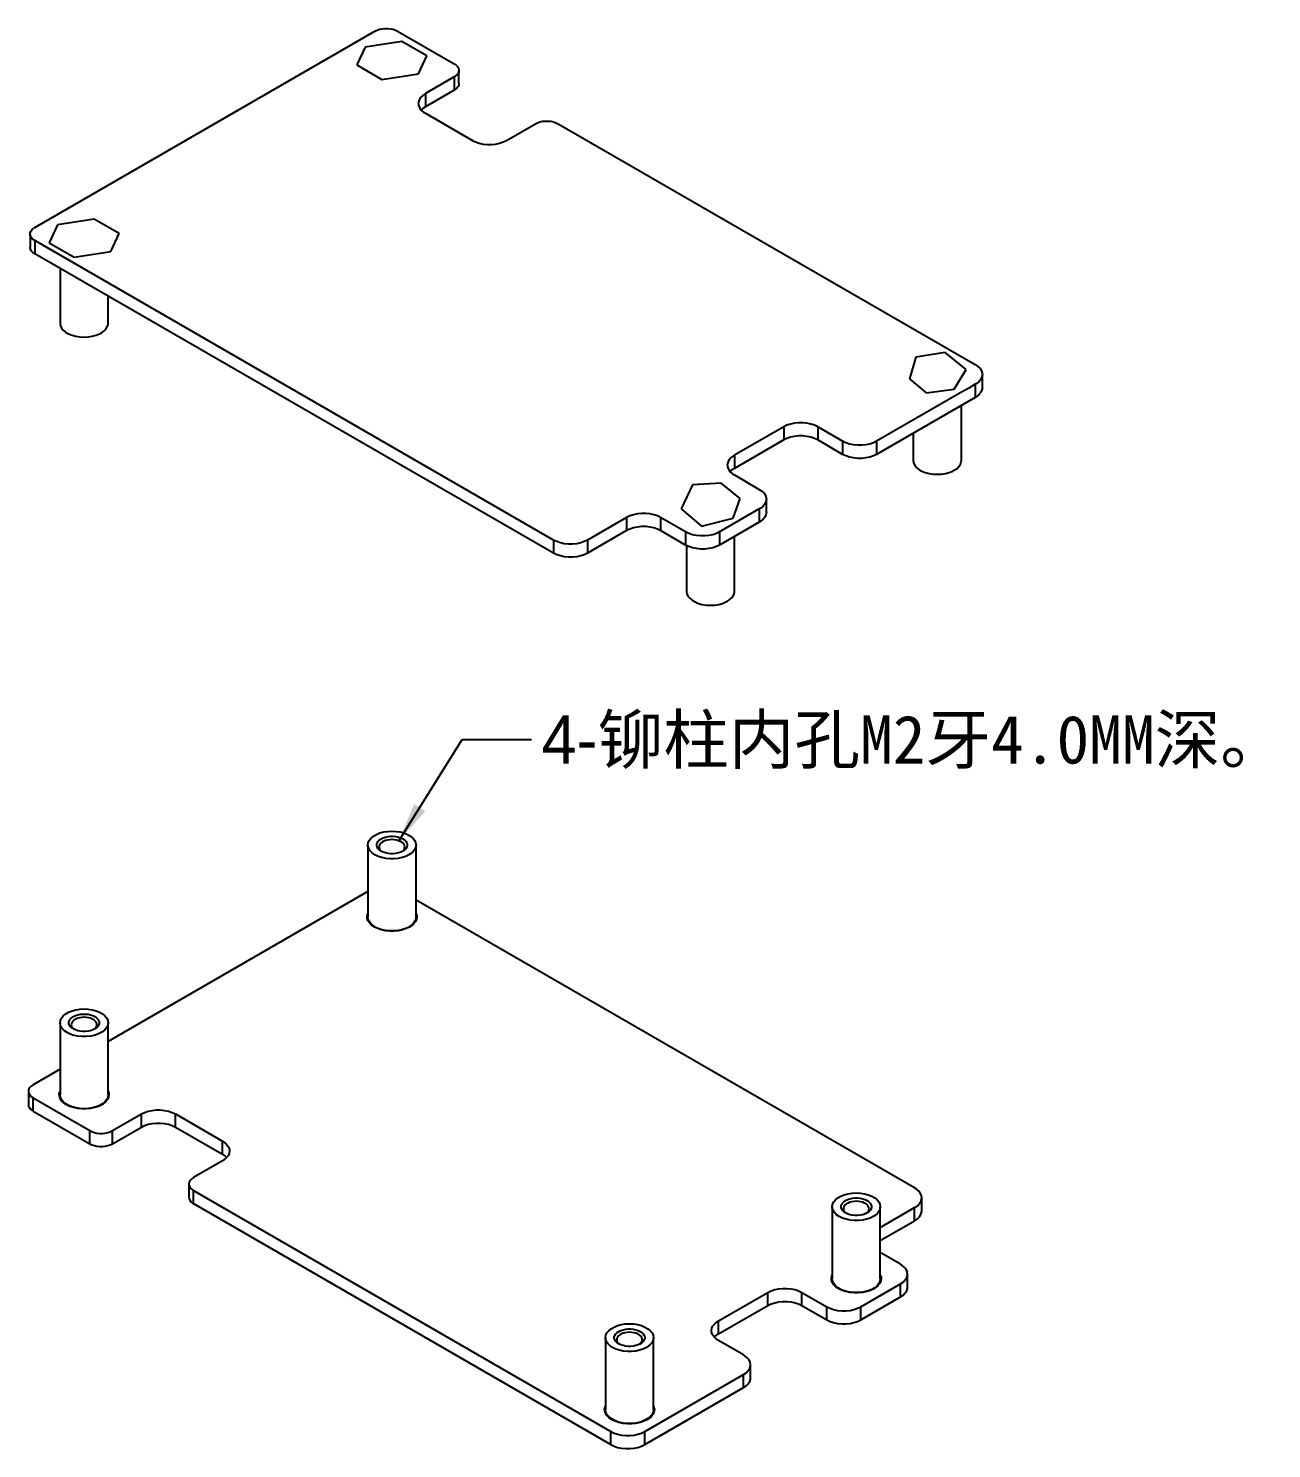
# Model space of a CAD drawing. Header units: millimetres. Extents: x 1426 to 4436, y -331 to 92.
# Drawn here: x 3830.6 to 3908.1, y -20.7 to 67.9 of the extents above; entities that cross this region are included whole.
import ezdxf

# ---------------------------------------------------------------- set-up
doc = ezdxf.new("R2010")
doc.units = ezdxf.units.MM
doc.styles.add('ST', font='PMingLiU.ttf')
doc.styles.get("Standard").update_dxf_attribs({"font": 'txt', "bigfont": 'gbcbig.shx'})
doc.dimstyles.new('ISO-25', dxfattribs={"dimtxt": 2.5, "dimasz": 2.5, "dimexe": 1.25, "dimexo": 0.625, "dimtad": 1, "dimtxsty": 'Standard', "dimcen": 2.5, "dimadec": 0, "dimazin": 0, "dimtfac": 1, "dimtmove": 0, "dimatfit": 3, "dimfxl": 0, "dimarcsym": 0})

msp = doc.modelspace()

# ---------------------------------------------------------------- linework, layer by layer
for p, q in [((3830.99032, 55.43696), (3852.20352, 67.68429)), ((3853.61774, 67.68429), (3857.15327, 65.64307)), ((3851.59751, 66.6894), (3851.07767, 65.56931)), ((3853.88785, 67.04372), (3851.59751, 66.6894)), ((3855.4507, 66.14141), (3853.88785, 67.04372)), ((3851.07767, 65.56931), (3852.64052, 64.667)), ((3854.93086, 65.02132), (3855.4507, 66.14141)), ((3852.64052, 64.667), (3854.93086, 65.02132)), ((3857.15327, 64.82658), (3855.35015, 63.78556)), ((3857.15327, 64.82658), (3857.15327, 64.01008)), ((3857.44616, 64.41833), (3857.44616, 65.23483)), ((3857.15327, 64.01008), (3855.35015, 62.96906)), ((3855.35015, 63.78556), (3855.35015, 62.96906)), ((3855.35015, 62.56083), (3858.28464, 60.86661)), ((3860.40596, 60.86661), (3862.20908, 61.90764)), ((3863.6233, 61.90764), (3889.64483, 46.88424)), ((3834.6899, 55.95988), (3832.39956, 55.60557)), ((3836.25275, 55.05758), (3834.6899, 55.95988)), ((3830.69743, 55.02872), (3830.69743, 54.21222)), ((3832.39956, 55.60557), (3831.87972, 54.48547)), ((3835.73291, 53.93748), (3836.25275, 55.05758)), ((3863.34046, 35.94329), (3830.99032, 54.62047)), ((3830.99032, 54.62047), (3830.99032, 53.80397)), ((3831.87972, 54.48547), (3833.44257, 53.58317)), ((3863.34046, 35.12679), (3830.99032, 53.80397)), ((3833.44257, 53.58317), (3835.73291, 53.93748)), ((3832.56623, 52.89413), (3832.56623, 49.46427)), ((3835.56623, 49.46427), (3835.56623, 51.16209)), ((3885.94493, 47.35774), (3885.53831, 46.00399)), ((3887.7648, 47.63927), (3885.94493, 47.35774)), ((3889.07168, 46.58711), (3887.7648, 47.63927)), ((3888.32845, 45.34609), (3889.07168, 46.58711)), ((3889.78557, 46.59887), (3889.78557, 46.60703)), ((3890.08417, 45.45538), (3890.08417, 46.27188)), ((3885.53831, 46.00399), (3886.57859, 45.11645)), ((3885.53831, 46.00399), (3886.57859, 45.11645)), ((3885.53831, 46.00399), (3885.53831, 46.00399)), ((3886.57859, 45.11645), (3888.32845, 45.34609)), ((3889.24155, 45.42668), (3888.63389, 45.07585)), ((3889.64483, 45.65951), (3889.24155, 45.42668)), ((3889.64483, 45.65951), (3889.64483, 44.84301)), ((3888.63389, 45.07585), (3883.493, 42.10778)), ((3889.64483, 44.84301), (3883.493, 41.29128)), ((3886.57859, 45.11645), (3886.57859, 45.11645)), ((3888.77602, 40.91155), (3888.77602, 44.34141)), ((3877.69472, 43.00592), (3874.61881, 41.23006)), ((3877.69472, 43.00592), (3877.69472, 42.18942)), ((3881.37168, 42.10778), (3879.81604, 43.00592)), ((3879.81604, 43.00592), (3879.81604, 42.18942)), ((3885.77602, 42.60937), (3885.77602, 40.91155)), ((3877.69472, 42.18942), (3874.61881, 40.41356)), ((3881.37168, 41.29128), (3879.81604, 42.18942)), ((3881.37168, 42.10778), (3881.37168, 41.29128)), ((3883.493, 42.10778), (3883.493, 41.29128)), ((3874.61881, 41.23006), (3874.61881, 40.41356)), ((3874.61881, 40.00533), (3876.17444, 39.10719)), ((3872.01403, 39.37987), (3871.31196, 37.8851)), ((3873.80632, 39.50279), (3872.01403, 39.37987)), ((3874.98026, 38.54206), (3873.80632, 39.50279)), ((3874.54662, 37.31404), (3874.98026, 38.54206)), ((3876.61378, 37.67832), (3876.61378, 38.49482)), ((3867.90129, 37.35174), (3865.46178, 35.94329)), ((3867.90129, 37.35174), (3867.90129, 36.53524)), ((3871.57825, 36.4536), (3870.02261, 37.35174)), ((3870.02261, 37.35174), (3870.02261, 36.53524)), ((3871.31196, 37.8851), (3872.57331, 36.80727)), ((3871.31196, 37.8851), (3872.57331, 36.80727)), ((3871.31196, 37.8851), (3871.31196, 37.8851)), ((3872.57331, 36.80727), (3874.54662, 37.31404)), ((3876.17444, 37.88246), (3874.49176, 36.91096)), ((3876.17444, 37.88246), (3876.17444, 37.06595)), ((3867.90129, 36.53524), (3865.46178, 35.12679)), ((3871.57825, 35.6371), (3870.02261, 36.53524)), ((3871.57825, 36.4536), (3871.57825, 35.6371)), ((3872.57331, 36.80727), (3872.57331, 36.80727)), ((3876.17444, 37.06595), (3873.69957, 35.6371)), ((3874.49176, 36.91096), (3873.69957, 36.4536)), ((3873.69957, 36.4536), (3873.69957, 35.6371)), ((3863.34046, 35.94329), (3863.34046, 35.12679)), ((3865.46178, 35.94329), (3865.46178, 35.12679)), ((3871.63388, 35.60658), (3871.63388, 32.74666)), ((3874.63388, 32.74666), (3874.63388, 36.17652)), ((3851.76628, 16.92906), (3851.76628, 12.43831)), ((3854.76628, 12.43831), (3854.76628, 16.92906)), ((3851.76628, 14.02992), (3835.56833, 4.67812)), ((3885.8639, -4.45484), (3854.76628, 13.49921)), ((3851.89128, 12.0922), (3851.89128, 12.03341)), ((3854.64128, 12.03341), (3854.64128, 12.0922)), ((3832.56833, 5.84523), (3832.56833, 1.35448)), ((3835.56833, 1.35448), (3835.56833, 5.84523)), ((3832.56833, 2.94609), (3830.88635, 1.97501)), ((3830.59345, 1.56676), (3830.59345, 0.75026)), ((3830.88635, 1.15852), (3834.42188, -0.8827)), ((3830.88635, 0.34202), (3830.88635, 1.15852)), ((3832.69333, 1.00837), (3832.69333, 0.94958)), ((3835.44333, 0.94958), (3835.44333, 1.00837)), ((3830.88635, 0.34202), (3834.42188, -1.6992)), ((3835.83609, -0.8827), (3837.63922, 0.15832)), ((3837.63922, -0.65818), (3837.63922, 0.15832)), ((3839.76054, 0.15832), (3842.69503, -1.53589)), ((3839.76054, -0.65818), (3839.76054, 0.15832)), ((3834.42188, -1.6992), (3834.42188, -0.8827)), ((3835.83609, -1.6992), (3837.63922, -0.65818)), ((3835.83609, -1.6992), (3835.83609, -0.8827)), ((3839.76054, -0.65818), (3842.69503, -2.35239)), ((3842.69503, -2.35239), (3842.69503, -1.53589)), ((3842.69503, -2.76063), (3840.89191, -3.80165)), ((3840.59901, -4.20989), (3840.59901, -5.0264)), ((3840.89191, -4.61814), (3866.91344, -19.64153)), ((3840.89191, -5.43464), (3840.89191, -4.61814)), ((3886.30324, -5.88371), (3886.30324, -5.06721)), ((3840.89191, -5.43464), (3866.91344, -20.45803)), ((3880.7223, -5.62644), (3880.7223, -10.11719)), ((3883.7223, -10.11719), (3883.7223, -5.62644)), ((3883.7223, -6.91602), (3885.8639, -5.67957)), ((3885.8639, -6.49607), (3885.8639, -5.67957)), ((3883.7223, -7.73252), (3885.8639, -6.49607)), ((3884.98002, -9.21089), (3883.7223, -8.48475)), ((3880.8473, -10.4633), (3880.8473, -10.52209)), ((3882.50514, -11.86448), (3884.98002, -10.43562)), ((3883.5973, -10.52209), (3883.5973, -10.4633)), ((3884.98002, -11.25212), (3884.98002, -10.43562)), ((3885.41935, -10.63976), (3885.41935, -9.82325)), ((3873.63095, -12.7422), (3876.70687, -10.96634)), ((3876.70687, -11.78284), (3876.70687, -10.96634)), ((3878.82819, -10.96634), (3880.38382, -11.86448)), ((3878.82819, -11.78284), (3878.82819, -10.96634)), ((3882.50514, -12.68098), (3884.98002, -11.25212)), ((3884.18783, -11.70949), (3884.98002, -11.25212)), ((3873.63095, -13.5587), (3876.70687, -11.78284)), ((3878.82819, -11.78284), (3880.38382, -12.68098)), ((3880.38382, -12.68098), (3880.38382, -11.86448)), ((3882.50514, -12.68098), (3882.50514, -11.86448)), ((3873.63095, -13.5587), (3873.63095, -12.7422)), ((3866.58016, -13.79133), (3866.58016, -18.28208)), ((3869.58016, -18.28208), (3869.58016, -13.79133)), ((3875.18659, -14.86507), (3873.63095, -13.96693)), ((3875.62593, -16.29394), (3875.62593, -15.47744)), ((3869.03476, -19.64153), (3875.18659, -16.08981)), ((3875.18659, -16.90631), (3875.18659, -16.08981)), ((3869.03476, -20.45803), (3875.18659, -16.90631)), ((3870.04569, -19.87437), (3875.18659, -16.90631)), ((3866.70516, -18.62818), (3866.70516, -18.68698)), ((3869.45516, -18.68698), (3869.45516, -18.62818)), ((3866.91344, -20.45803), (3866.91344, -19.64153)), ((3869.03476, -20.45803), (3869.03476, -19.64153))]:
    msp.add_line(p, q)
for points in [[(3852.20352, 67.68429, 0), (3852.33705, 67.74898, 0), (3852.48801, 67.7993, 0), (3852.65181, 67.83372, 0), (3852.82347, 67.8512, 0), (3852.99779, 67.8512, 0), (3853.16945, 67.83372, 0), (3853.33325, 67.7993, 0), (3853.48421, 67.74898, 0), (3853.61774, 67.68429, 0)], [(3857.15327, 65.64307, 0), (3857.26532, 65.56598, 0), (3857.35247, 65.47882, 0), (3857.41209, 65.38426, 0), (3857.44236, 65.28515, 0), (3857.44616, 65.23483, 0)], [(3857.44616, 65.23483, 0), (3857.43097, 65.13457, 0), (3857.38586, 65.03736, 0), (3857.31219, 64.94616, 0), (3857.21221, 64.86372, 0), (3857.15327, 64.82658, 0)], [(3855.35015, 63.78556, 0), (3855.18208, 63.66992, 0), (3855.05135, 63.53919, 0), (3854.96192, 63.39734, 0), (3854.91652, 63.24867, 0), (3854.91081, 63.17319, 0)], [(3857.44616, 64.41833, 0), (3857.43097, 64.31807, 0), (3857.38586, 64.22086, 0), (3857.31219, 64.12965, 0), (3857.21221, 64.04722, 0), (3857.15327, 64.01008, 0)], [(3854.91081, 63.17319, 0), (3854.9336, 63.02281, 0), (3855.00127, 62.877, 0), (3855.11177, 62.74019, 0), (3855.26174, 62.61653, 0), (3855.35015, 62.56083, 0)], [(3855.35015, 62.96906, 0), (3855.18208, 62.85342, 0), (3855.08794, 62.76494, 0)], [(3862.20908, 61.90764, 0), (3862.34261, 61.97232, 0), (3862.49357, 62.02264, 0), (3862.65737, 62.05706, 0), (3862.82904, 62.07454, 0), (3863.00335, 62.07454, 0), (3863.17501, 62.05706, 0), (3863.33881, 62.02264, 0), (3863.48977, 61.97232, 0), (3863.6233, 61.90764, 0)], [(3858.28464, 60.86661, 0), (3858.48494, 60.76958, 0), (3858.71137, 60.6941, 0), (3858.95707, 60.64247, 0), (3859.21457, 60.61626, 0), (3859.47604, 60.61626, 0), (3859.73353, 60.64247, 0), (3859.97923, 60.6941, 0), (3860.20567, 60.76958, 0), (3860.40596, 60.86661, 0)], [(3830.69743, 55.02872, 0), (3830.71262, 55.12897, 0), (3830.75773, 55.22618, 0), (3830.8314, 55.31739, 0), (3830.93138, 55.39983, 0), (3830.99032, 55.43696, 0)], [(3830.99032, 54.62047, 0), (3830.87827, 54.69757, 0), (3830.79112, 54.78472, 0), (3830.7315, 54.87929, 0), (3830.70123, 54.9784, 0), (3830.69743, 55.02872, 0)], [(3830.99032, 53.80397, 0), (3830.87827, 53.88107, 0), (3830.79112, 53.96822, 0), (3830.7315, 54.06279, 0), (3830.70123, 54.1619, 0), (3830.69743, 54.21222, 0)], [(3832.56623, 49.46427, 0), (3832.58902, 49.31389, 0), (3832.6567, 49.16808, 0), (3832.7672, 49.03126, 0), (3832.91717, 48.90761, 0), (3833.10205, 48.80086, 0), (3833.31623, 48.71428, 0), (3833.5532, 48.65048, 0), (3833.80576, 48.61141, 0), (3834.06623, 48.59825, 0), (3834.32671, 48.61141, 0), (3834.57926, 48.65048, 0), (3834.81623, 48.71428, 0), (3835.03042, 48.80086, 0), (3835.12689, 48.8519, 0)], [(3835.12689, 48.8519, 0), (3835.29496, 48.96754, 0), (3835.4257, 49.09828, 0), (3835.51512, 49.24013, 0), (3835.56053, 49.38879, 0), (3835.56623, 49.46427, 0)], [(3889.64483, 46.88424, 0), (3889.8129, 46.7686, 0), (3889.94363, 46.63787, 0), (3890.03306, 46.49602, 0), (3890.07846, 46.34736, 0), (3890.08417, 46.27188, 0)], [(3890.08417, 46.27188, 0), (3890.06138, 46.12149, 0), (3889.99371, 45.97568, 0), (3889.88321, 45.83887, 0), (3889.73323, 45.71521, 0), (3889.64483, 45.65951, 0)], [(3890.08417, 45.45538, 0), (3890.06138, 45.30499, 0), (3889.99371, 45.15918, 0), (3889.88321, 45.02237, 0), (3889.73323, 44.89871, 0), (3889.64483, 44.84301, 0)], [(3879.81604, 43.00592, 0), (3879.61575, 43.10296, 0), (3879.38931, 43.17843, 0), (3879.14361, 43.23006, 0), (3878.88612, 43.25628, 0), (3878.62465, 43.25628, 0), (3878.36715, 43.23006, 0), (3878.12146, 43.17843, 0), (3877.89502, 43.10296, 0), (3877.69472, 43.00592, 0)], [(3879.81604, 42.18942, 0), (3879.61575, 42.28645, 0), (3879.38931, 42.36193, 0), (3879.14361, 42.41356, 0), (3878.88612, 42.43978, 0), (3878.62465, 42.43978, 0), (3878.36715, 42.41356, 0), (3878.12146, 42.36193, 0), (3877.89502, 42.28645, 0), (3877.69472, 42.18942, 0)], [(3883.493, 42.10778, 0), (3883.2927, 42.01075, 0), (3883.06627, 41.93527, 0), (3882.82057, 41.88364, 0), (3882.56307, 41.85743, 0), (3882.3016, 41.85743, 0), (3882.04411, 41.88364, 0), (3881.79841, 41.93527, 0), (3881.57197, 42.01075, 0), (3881.37168, 42.10778, 0)], [(3874.61881, 41.23006, 0), (3874.45074, 41.11442, 0), (3874.32001, 40.98369, 0), (3874.23058, 40.84183, 0), (3874.18518, 40.69317, 0), (3874.17947, 40.61769, 0)], [(3883.493, 41.29128, 0), (3883.2927, 41.19425, 0), (3883.06627, 41.11877, 0), (3882.82057, 41.06714, 0), (3882.56307, 41.04093, 0), (3882.3016, 41.04093, 0), (3882.04411, 41.06714, 0), (3881.79841, 41.11877, 0), (3881.57197, 41.19425, 0), (3881.37168, 41.29128, 0)], [(3885.77602, 40.91155, 0), (3885.79881, 40.76117, 0), (3885.86648, 40.61536, 0), (3885.97698, 40.47854, 0), (3886.12695, 40.35489, 0), (3886.31184, 40.24814, 0), (3886.52602, 40.16156, 0), (3886.76299, 40.09776, 0), (3887.01555, 40.05869, 0), (3887.27602, 40.04553, 0), (3887.53649, 40.05869, 0), (3887.78905, 40.09776, 0), (3888.02602, 40.16156, 0), (3888.2402, 40.24814, 0), (3888.33668, 40.29919, 0)], [(3888.33668, 40.29919, 0), (3888.50475, 40.41482, 0), (3888.63548, 40.54556, 0), (3888.72491, 40.68741, 0), (3888.77031, 40.83607, 0), (3888.77602, 40.91155, 0)], [(3874.17947, 40.61769, 0), (3874.20226, 40.46731, 0), (3874.26993, 40.3215, 0), (3874.38043, 40.18468, 0), (3874.5304, 40.06103, 0), (3874.61881, 40.00533, 0)], [(3874.61881, 40.41356, 0), (3874.45074, 40.29792, 0), (3874.3566, 40.20944, 0)], [(3876.17444, 39.10719, 0), (3876.34251, 38.99155, 0), (3876.47325, 38.86082, 0), (3876.56267, 38.71896, 0), (3876.60808, 38.5703, 0), (3876.61378, 38.49482, 0)], [(3876.61378, 38.49482, 0), (3876.59099, 38.34444, 0), (3876.52332, 38.19863, 0), (3876.41282, 38.06181, 0), (3876.26285, 37.93816, 0), (3876.17444, 37.88246, 0)], [(3870.02261, 37.35174, 0), (3869.82232, 37.44877, 0), (3869.59588, 37.52425, 0), (3869.35018, 37.57588, 0), (3869.09269, 37.60209, 0), (3868.83122, 37.60209, 0), (3868.57373, 37.57588, 0), (3868.32803, 37.52425, 0), (3868.10159, 37.44877, 0), (3867.90129, 37.35174, 0)], [(3876.61378, 37.67832, 0), (3876.59099, 37.52794, 0), (3876.52332, 37.38213, 0), (3876.41282, 37.24531, 0), (3876.26285, 37.12166, 0), (3876.17444, 37.06595, 0)], [(3870.02261, 36.53524, 0), (3869.82232, 36.63227, 0), (3869.59588, 36.70775, 0), (3869.35018, 36.75938, 0), (3869.09269, 36.78559, 0), (3868.83122, 36.78559, 0), (3868.57373, 36.75938, 0), (3868.32803, 36.70775, 0), (3868.10159, 36.63227, 0), (3867.90129, 36.53524, 0)], [(3873.69957, 36.4536, 0), (3873.49927, 36.35657, 0), (3873.27284, 36.28109, 0), (3873.02714, 36.22946, 0), (3872.76964, 36.20324, 0), (3872.50818, 36.20324, 0), (3872.25068, 36.22946, 0), (3872.00498, 36.28109, 0), (3871.77854, 36.35657, 0), (3871.57825, 36.4536, 0)], [(3865.46178, 35.94329, 0), (3865.26148, 35.84626, 0), (3865.03504, 35.77078, 0), (3864.78934, 35.71915, 0), (3864.53185, 35.69294, 0), (3864.27038, 35.69294, 0), (3864.01289, 35.71915, 0), (3863.76719, 35.77078, 0), (3863.54075, 35.84626, 0), (3863.34046, 35.94329, 0)], [(3873.69957, 35.6371, 0), (3873.49927, 35.54007, 0), (3873.27284, 35.46459, 0), (3873.02714, 35.41296, 0), (3872.76964, 35.38674, 0), (3872.50818, 35.38674, 0), (3872.25068, 35.41296, 0), (3872.00498, 35.46459, 0), (3871.77854, 35.54007, 0), (3871.57825, 35.6371, 0)], [(3865.46178, 35.12679, 0), (3865.26148, 35.02976, 0), (3865.03504, 34.95428, 0), (3864.78934, 34.90265, 0), (3864.53185, 34.87644, 0), (3864.27038, 34.87644, 0), (3864.01289, 34.90265, 0), (3863.76719, 34.95428, 0), (3863.54075, 35.02976, 0), (3863.34046, 35.12679, 0)], [(3871.63388, 32.74666, 0), (3871.65667, 32.59628, 0), (3871.72435, 32.45047, 0), (3871.83485, 32.31366, 0), (3871.98482, 32.19, 0), (3872.1697, 32.08326, 0), (3872.38388, 31.99667, 0), (3872.62085, 31.93287, 0), (3872.87341, 31.8938, 0), (3873.13388, 31.88065, 0), (3873.39436, 31.8938, 0), (3873.64691, 31.93287, 0), (3873.88388, 31.99667, 0), (3874.09807, 32.08326, 0), (3874.19454, 32.1343, 0)], [(3874.19454, 32.1343, 0), (3874.36261, 32.24994, 0), (3874.49335, 32.38067, 0), (3874.58277, 32.52252, 0), (3874.62818, 32.67119, 0), (3874.63388, 32.74666, 0)], [(3851.76628, 16.92906, 0), (3851.78906, 17.07945, 0), (3851.85674, 17.22526, 0), (3851.96724, 17.36207, 0), (3852.11721, 17.48573, 0), (3852.30209, 17.59247, 0), (3852.51628, 17.67906, 0), (3852.75325, 17.74285, 0), (3853.0058, 17.78192, 0), (3853.26628, 17.79508, 0), (3853.52675, 17.78192, 0), (3853.77931, 17.74285, 0), (3854.01628, 17.67906, 0), (3854.23046, 17.59247, 0), (3854.41534, 17.48573, 0), (3854.56531, 17.36207, 0), (3854.67581, 17.22526, 0), (3854.74349, 17.07945, 0), (3854.76628, 16.92906, 0)], [(3854.32694, 16.3167, 0), (3854.12664, 16.21966, 0), (3853.9002, 16.14419, 0), (3853.6545, 16.09255, 0), (3853.39701, 16.06634, 0), (3853.13554, 16.06634, 0), (3852.87805, 16.09255, 0), (3852.63235, 16.14419, 0), (3852.40591, 16.21966, 0), (3852.20562, 16.3167, 0), (3852.03755, 16.43234, 0), (3851.90681, 16.56307, 0), (3851.81739, 16.70492, 0), (3851.77198, 16.85358, 0), (3851.76628, 16.92906, 0)], [(3852.59451, 16.54124, 0), (3852.48807, 16.61448, 0), (3852.40528, 16.69727, 0), (3852.34864, 16.78711, 0), (3852.31989, 16.88127, 0), (3852.31989, 16.97687, 0), (3852.34865, 17.07103, 0), (3852.40529, 17.16087, 0), (3852.48809, 17.24366, 0), (3852.59453, 17.3169, 0), (3852.72139, 17.37835, 0), (3852.8648, 17.42616, 0), (3853.02041, 17.45885, 0), (3853.18349, 17.47545, 0), (3853.34909, 17.47545, 0), (3853.51217, 17.45885, 0), (3853.66778, 17.42615, 0), (3853.81118, 17.37835, 0), (3853.93804, 17.31689, 0), (3854.04448, 17.24365, 0), (3854.12727, 17.16085, 0), (3854.18391, 17.07101, 0), (3854.21266, 16.97686, 0), (3854.21266, 16.88125, 0), (3854.1839, 16.7871, 0), (3854.12726, 16.69726, 0), (3854.04446, 16.61446, 0), (3853.93803, 16.54123, 0)], [(3854.06628, 16.80659, 0), (3854.05412, 16.88679, 0), (3854.01803, 16.96456, 0), (3853.9591, 17.03753, 0), (3853.87911, 17.10348, 0), (3853.78051, 17.16041, 0), (3853.66628, 17.20658, 0), (3853.53989, 17.24061, 0), (3853.40519, 17.26145, 0), (3853.26628, 17.26846, 0), (3853.12736, 17.26145, 0), (3852.99266, 17.24061, 0), (3852.86628, 17.20658, 0), (3852.75205, 17.16041, 0), (3852.65344, 17.10348, 0), (3852.57346, 17.03753, 0), (3852.51452, 16.96456, 0), (3852.47843, 16.88679, 0), (3852.46628, 16.80659, 0)], [(3854.76628, 16.92906, 0), (3854.74349, 16.77868, 0), (3854.67581, 16.63287, 0), (3854.56531, 16.49605, 0), (3854.41534, 16.3724, 0), (3854.32694, 16.3167, 0)], [(3852.46628, 16.80659, 0), (3852.47843, 16.72638, 0), (3852.51452, 16.64862, 0), (3852.57346, 16.57565, 0), (3852.65211, 16.51062, 0)], [(3853.93803, 16.54123, 0), (3853.81117, 16.47978, 0), (3853.66776, 16.43197, 0), (3853.51215, 16.39927, 0), (3853.34907, 16.38267, 0), (3853.18348, 16.38267, 0), (3853.0204, 16.39927, 0), (3852.86479, 16.43197, 0), (3852.72138, 16.47978, 0), (3852.59452, 16.54123, 0), (3852.59451, 16.54124, 0)], [(3853.88044, 16.51062, 0), (3853.96013, 16.57669, 0), (3854.01874, 16.64974, 0), (3854.05448, 16.72756, 0), (3854.06628, 16.80659, 0)], [(3851.71628, 12.44648, 0), (3851.73982, 12.60187, 0), (3851.76628, 12.67194, 0)], [(3854.36229, 11.8137, 0), (3854.15532, 11.71343, 0), (3853.92133, 11.63543, 0), (3853.66745, 11.58208, 0), (3853.40137, 11.555, 0), (3853.13118, 11.555, 0), (3852.86511, 11.58208, 0), (3852.61122, 11.63543, 0), (3852.37723, 11.71343, 0), (3852.17026, 11.8137, 0), (3851.99659, 11.93319, 0), (3851.8615, 12.06828, 0), (3851.76909, 12.21486, 0), (3851.72217, 12.36848, 0), (3851.71628, 12.44648, 0)], [(3854.76628, 12.43831, 0), (3854.74349, 12.28793, 0), (3854.67581, 12.14212, 0), (3854.56531, 12.0053, 0), (3854.41534, 11.88165, 0), (3854.23046, 11.7749, 0), (3854.01628, 11.68832, 0), (3853.77931, 11.62452, 0), (3853.52675, 11.58545, 0), (3853.26628, 11.57229, 0), (3853.0058, 11.58545, 0), (3852.75325, 11.62452, 0), (3852.51628, 11.68832, 0), (3852.30209, 11.7749, 0), (3852.11721, 11.88165, 0), (3851.96724, 12.0053, 0), (3851.85674, 12.14212, 0), (3851.78906, 12.28793, 0), (3851.76628, 12.43831, 0)], [(3854.81628, 12.44648, 0), (3854.79273, 12.29108, 0), (3854.7228, 12.14041, 0), (3854.60862, 11.99903, 0), (3854.45364, 11.87125, 0), (3854.36229, 11.8137, 0)], [(3854.76628, 12.67194, 0), (3854.8113, 12.51813, 0), (3854.81628, 12.44648, 0)], [(3851.75881, 12.23827, 0), (3851.78654, 12.29644, 0)], [(3854.74601, 12.29644, 0), (3854.77374, 12.23827, 0)], [(3832.56833, 5.84523, 0), (3832.59112, 5.99561, 0), (3832.65879, 6.14142, 0), (3832.76929, 6.27824, 0), (3832.91926, 6.40189, 0), (3833.10415, 6.50864, 0), (3833.31833, 6.59522, 0), (3833.5553, 6.65902, 0), (3833.80785, 6.69809, 0), (3834.06833, 6.71125, 0), (3834.3288, 6.69809, 0), (3834.58136, 6.65902, 0), (3834.81833, 6.59522, 0), (3835.03251, 6.50864, 0), (3835.21739, 6.40189, 0), (3835.36736, 6.27824, 0), (3835.47787, 6.14142, 0), (3835.54554, 5.99561, 0), (3835.56833, 5.84523, 0)], [(3833.39657, 5.4574, 0), (3833.29012, 5.53064, 0), (3833.20733, 5.61344, 0), (3833.15069, 5.70328, 0), (3833.12194, 5.79743, 0), (3833.12194, 5.89304, 0), (3833.1507, 5.98719, 0), (3833.20734, 6.07703, 0), (3833.29014, 6.15983, 0), (3833.39659, 6.23307, 0), (3833.52344, 6.29452, 0), (3833.66685, 6.34232, 0), (3833.82246, 6.37502, 0), (3833.98554, 6.39162, 0), (3834.15114, 6.39162, 0), (3834.31422, 6.37502, 0), (3834.46983, 6.34231, 0), (3834.61324, 6.29451, 0), (3834.74009, 6.23306, 0), (3834.84653, 6.15982, 0), (3834.92933, 6.07702, 0), (3834.98596, 5.98718, 0), (3835.01471, 5.89302, 0), (3835.01471, 5.79742, 0), (3834.98595, 5.70326, 0), (3834.92931, 5.61342, 0), (3834.84651, 5.53063, 0), (3834.74008, 5.4574, 0)], [(3835.12899, 5.23286, 0), (3834.92869, 5.13583, 0), (3834.70225, 5.06035, 0), (3834.45656, 5.00872, 0), (3834.19906, 4.98251, 0), (3833.93759, 4.98251, 0), (3833.6801, 5.00872, 0), (3833.4344, 5.06035, 0), (3833.20796, 5.13583, 0), (3833.00767, 5.23286, 0), (3832.8396, 5.3485, 0), (3832.70887, 5.47923, 0), (3832.61944, 5.62109, 0), (3832.57403, 5.76975, 0), (3832.56833, 5.84523, 0)], [(3834.86833, 5.72275, 0), (3834.85617, 5.80296, 0), (3834.82008, 5.88072, 0), (3834.76115, 5.95369, 0), (3834.68116, 6.01964, 0), (3834.58256, 6.07657, 0), (3834.46833, 6.12275, 0), (3834.34194, 6.15677, 0), (3834.20725, 6.17761, 0), (3834.06833, 6.18463, 0), (3833.92941, 6.17761, 0), (3833.79471, 6.15677, 0), (3833.66833, 6.12275, 0), (3833.5541, 6.07657, 0), (3833.45549, 6.01964, 0), (3833.37551, 5.95369, 0), (3833.31657, 5.88072, 0), (3833.28048, 5.80296, 0), (3833.26833, 5.72275, 0)], [(3833.26833, 5.72275, 0), (3833.28048, 5.64255, 0), (3833.31657, 5.56478, 0), (3833.37551, 5.49182, 0), (3833.45416, 5.42678, 0)], [(3834.74008, 5.4574, 0), (3834.61322, 5.39594, 0), (3834.46981, 5.34814, 0), (3834.3142, 5.31544, 0), (3834.15112, 5.29884, 0), (3833.98553, 5.29884, 0), (3833.82245, 5.31544, 0), (3833.66684, 5.34814, 0), (3833.52343, 5.39594, 0), (3833.39658, 5.4574, 0), (3833.39657, 5.4574, 0)], [(3834.68249, 5.42678, 0), (3834.76218, 5.49285, 0), (3834.82079, 5.56591, 0), (3834.85653, 5.64373, 0), (3834.86833, 5.72275, 0)], [(3835.56833, 5.84523, 0), (3835.54554, 5.69485, 0), (3835.47787, 5.54903, 0), (3835.36736, 5.41222, 0), (3835.21739, 5.28856, 0), (3835.12899, 5.23286, 0)], [(3830.88635, 1.97501, 0), (3830.7743, 1.89791, 0), (3830.68715, 1.81076, 0), (3830.62753, 1.71619, 0), (3830.59726, 1.61708, 0), (3830.59345, 1.56676, 0)], [(3830.59345, 1.56676, 0), (3830.60865, 1.46651, 0), (3830.65376, 1.3693, 0), (3830.72743, 1.27809, 0), (3830.82741, 1.19565, 0), (3830.88635, 1.15852, 0)], [(3832.51833, 1.36264, 0), (3832.54187, 1.51804, 0), (3832.56833, 1.5881, 0)], [(3835.16434, 0.72986, 0), (3834.95737, 0.62959, 0), (3834.72339, 0.5516, 0), (3834.4695, 0.49825, 0), (3834.20342, 0.47116, 0), (3833.93324, 0.47116, 0), (3833.66716, 0.49825, 0), (3833.41327, 0.5516, 0), (3833.17928, 0.62959, 0), (3832.97231, 0.72986, 0), (3832.79864, 0.84936, 0), (3832.66355, 0.98445, 0), (3832.57114, 1.13103, 0), (3832.52423, 1.28465, 0), (3832.51833, 1.36264, 0)], [(3832.56086, 1.15443, 0), (3832.58859, 1.21261, 0)], [(3835.56833, 1.35448, 0), (3835.54554, 1.20409, 0), (3835.47787, 1.05828, 0), (3835.36736, 0.92147, 0), (3835.21739, 0.79781, 0), (3835.03251, 0.69107, 0), (3834.81833, 0.60448, 0), (3834.58136, 0.54069, 0), (3834.3288, 0.50162, 0), (3834.06833, 0.48846, 0), (3833.80785, 0.50162, 0), (3833.5553, 0.54069, 0), (3833.31833, 0.60448, 0), (3833.10415, 0.69107, 0), (3832.91926, 0.79781, 0), (3832.76929, 0.92147, 0), (3832.65879, 1.05828, 0), (3832.59112, 1.20409, 0), (3832.56833, 1.35448, 0)], [(3835.61833, 1.36264, 0), (3835.59478, 1.20725, 0), (3835.52485, 1.05657, 0), (3835.41067, 0.9152, 0), (3835.2557, 0.78742, 0), (3835.16434, 0.72986, 0)], [(3835.54806, 1.21261, 0), (3835.57579, 1.15443, 0)], [(3835.56833, 1.5881, 0), (3835.61335, 1.43429, 0), (3835.61833, 1.36264, 0)], [(3830.59345, 0.75026, 0), (3830.60865, 0.65001, 0), (3830.65376, 0.5528, 0), (3830.72743, 0.46159, 0), (3830.82741, 0.37915, 0), (3830.88635, 0.34202, 0)], [(3837.63922, 0.15832, 0), (3837.83951, 0.25535, 0), (3838.06595, 0.33083, 0), (3838.31165, 0.38246, 0), (3838.56914, 0.40868, 0), (3838.83061, 0.40868, 0), (3839.0881, 0.38246, 0), (3839.3338, 0.33083, 0), (3839.56024, 0.25535, 0), (3839.76054, 0.15832, 0)], [(3834.42188, -0.8827, 0), (3834.55541, -0.94739, 0), (3834.70637, -0.99771, 0), (3834.87017, -1.03213, 0), (3835.04183, -1.04961, 0), (3835.21614, -1.04961, 0), (3835.38781, -1.03213, 0), (3835.55161, -0.99771, 0), (3835.70256, -0.94739, 0), (3835.83609, -0.8827, 0)], [(3837.63922, -0.65818, 0), (3837.83951, -0.56115, 0), (3838.06595, -0.48567, 0), (3838.31165, -0.43404, 0), (3838.56914, -0.40783, 0), (3838.83061, -0.40783, 0), (3839.0881, -0.43404, 0), (3839.3338, -0.48567, 0), (3839.56024, -0.56115, 0), (3839.76054, -0.65818, 0)], [(3834.42188, -1.6992, 0), (3834.55541, -1.76389, 0), (3834.70637, -1.81421, 0), (3834.87017, -1.84863, 0), (3835.04183, -1.86611, 0), (3835.21614, -1.86611, 0), (3835.38781, -1.84863, 0), (3835.55161, -1.81421, 0), (3835.70256, -1.76389, 0), (3835.83609, -1.6992, 0)], [(3842.69503, -1.53589, 0), (3842.8631, -1.65153, 0), (3842.99383, -1.78227, 0), (3843.08326, -1.92412, 0), (3843.12866, -2.07278, 0), (3843.13437, -2.14826, 0)], [(3843.13437, -2.14826, 0), (3843.11158, -2.29864, 0), (3843.04391, -2.44446, 0), (3842.93341, -2.58127, 0), (3842.78344, -2.70493, 0), (3842.69503, -2.76063, 0)], [(3842.69503, -2.35239, 0), (3842.8631, -2.46803, 0), (3842.95724, -2.55651, 0)], [(3840.89191, -3.80165, 0), (3840.77986, -3.87874, 0), (3840.69271, -3.9659, 0), (3840.63309, -4.06047, 0), (3840.60282, -4.15958, 0), (3840.59901, -4.20989, 0)], [(3840.59901, -4.20989, 0), (3840.61421, -4.31015, 0), (3840.65932, -4.40736, 0), (3840.73299, -4.49857, 0), (3840.83297, -4.581, 0), (3840.89191, -4.61814, 0)], [(3840.59901, -5.0264, 0), (3840.61421, -5.12665, 0), (3840.65932, -5.22386, 0), (3840.73299, -5.31507, 0), (3840.83297, -5.39751, 0), (3840.89191, -5.43464, 0)], [(3880.7223, -5.62644, 0), (3880.74509, -5.47606, 0), (3880.81276, -5.33024, 0), (3880.92326, -5.19343, 0), (3881.07323, -5.06977, 0), (3881.25812, -4.96303, 0), (3881.4723, -4.87645, 0), (3881.70927, -4.81265, 0), (3881.96183, -4.77358, 0), (3882.2223, -4.76042, 0), (3882.48277, -4.77358, 0), (3882.73533, -4.81265, 0), (3882.9723, -4.87645, 0), (3883.18648, -4.96303, 0), (3883.37137, -5.06977, 0), (3883.52134, -5.19343, 0), (3883.63184, -5.33024, 0), (3883.69951, -5.47606, 0), (3883.7223, -5.62644, 0)], [(3881.55054, -6.01426, 0), (3881.4441, -5.94103, 0), (3881.3613, -5.85823, 0), (3881.30467, -5.76839, 0), (3881.27591, -5.67423, 0), (3881.27591, -5.57863, 0), (3881.30467, -5.48447, 0), (3881.36131, -5.39463, 0), (3881.44411, -5.31184, 0), (3881.55056, -5.2386, 0), (3881.67741, -5.17715, 0), (3881.82082, -5.12935, 0), (3881.97643, -5.09665, 0), (3882.13951, -5.08005, 0), (3882.30511, -5.08005, 0), (3882.46819, -5.09665, 0), (3882.6238, -5.12935, 0), (3882.76721, -5.17716, 0), (3882.89406, -5.23861, 0), (3883.0005, -5.31185, 0), (3883.0833, -5.39465, 0), (3883.13993, -5.48449, 0), (3883.16868, -5.57864, 0), (3883.16868, -5.67425, 0), (3883.13992, -5.7684, 0), (3883.08329, -5.85824, 0), (3883.00049, -5.94104, 0), (3882.89405, -6.01427, 0)], [(3883.0223, -5.74891, 0), (3883.01014, -5.66871, 0), (3882.97405, -5.59094, 0), (3882.91512, -5.51798, 0), (3882.83513, -5.45202, 0), (3882.73653, -5.3951, 0), (3882.6223, -5.34892, 0), (3882.49591, -5.31489, 0), (3882.36122, -5.29405, 0), (3882.2223, -5.28704, 0), (3882.08338, -5.29405, 0), (3881.94868, -5.31489, 0), (3881.8223, -5.34892, 0), (3881.70807, -5.3951, 0), (3881.60946, -5.45202, 0), (3881.52948, -5.51798, 0), (3881.47054, -5.59094, 0), (3881.43445, -5.66871, 0), (3881.4223, -5.74891, 0)], [(3886.30324, -5.06721, 0), (3886.28045, -4.91683, 0), (3886.21278, -4.77101, 0), (3886.10228, -4.6342, 0), (3885.95231, -4.51054, 0), (3885.8639, -4.45484, 0)], [(3885.8639, -5.67957, 0), (3886.03197, -5.56393, 0), (3886.1627, -5.4332, 0), (3886.25213, -5.29135, 0), (3886.29753, -5.14269, 0), (3886.30324, -5.06721, 0)], [(3883.28296, -6.2388, 0), (3883.08266, -6.33584, 0), (3882.85623, -6.41132, 0), (3882.61053, -6.46295, 0), (3882.35303, -6.48916, 0), (3882.09157, -6.48916, 0), (3881.83407, -6.46295, 0), (3881.58837, -6.41132, 0), (3881.36193, -6.33584, 0), (3881.16164, -6.2388, 0), (3880.99357, -6.12316, 0), (3880.86284, -5.99243, 0), (3880.77341, -5.85058, 0), (3880.72801, -5.70192, 0), (3880.7223, -5.62644, 0)], [(3881.4223, -5.74891, 0), (3881.43445, -5.82912, 0), (3881.47054, -5.90688, 0), (3881.52948, -5.97985, 0), (3881.60813, -6.04488, 0)], [(3882.89405, -6.01427, 0), (3882.7672, -6.07572, 0), (3882.62379, -6.12353, 0), (3882.46818, -6.15623, 0), (3882.3051, -6.17283, 0), (3882.1395, -6.17283, 0), (3881.97642, -6.15623, 0), (3881.82081, -6.12353, 0), (3881.6774, -6.07572, 0), (3881.55055, -6.01427, 0), (3881.55054, -6.01426, 0)], [(3882.83646, -6.04488, 0), (3882.91615, -5.97881, 0), (3882.97476, -5.90576, 0), (3883.0105, -5.82794, 0), (3883.0223, -5.74891, 0)], [(3883.7223, -5.62644, 0), (3883.69951, -5.77682, 0), (3883.63184, -5.92263, 0), (3883.52134, -6.05945, 0), (3883.37137, -6.1831, 0), (3883.28296, -6.2388, 0)], [(3885.8639, -6.49607, 0), (3886.03197, -6.38044, 0), (3886.1627, -6.2497, 0), (3886.25213, -6.10785, 0), (3886.29753, -5.95919, 0), (3886.30324, -5.88371, 0)], [(3885.41935, -9.82325, 0), (3885.39657, -9.67287, 0), (3885.32889, -9.52706, 0), (3885.21839, -9.39025, 0), (3885.06842, -9.26659, 0), (3884.98002, -9.21089, 0)], [(3880.6723, -10.10903, 0), (3880.69585, -9.95363, 0), (3880.7223, -9.88357, 0)], [(3883.31831, -10.7418, 0), (3883.11134, -10.84207, 0), (3882.87736, -10.92007, 0), (3882.62347, -10.97342, 0), (3882.35739, -11.0005, 0), (3882.08721, -11.0005, 0), (3881.82113, -10.97342, 0), (3881.56724, -10.92007, 0), (3881.33326, -10.84207, 0), (3881.12628, -10.7418, 0), (3880.95261, -10.62231, 0), (3880.81752, -10.48722, 0), (3880.72511, -10.34064, 0), (3880.6782, -10.18702, 0), (3880.6723, -10.10903, 0)], [(3880.71484, -10.31723, 0), (3880.74256, -10.25906, 0)], [(3883.7223, -10.11719, 0), (3883.69951, -10.26757, 0), (3883.63184, -10.41339, 0), (3883.52134, -10.5502, 0), (3883.37137, -10.67386, 0), (3883.18648, -10.7806, 0), (3882.9723, -10.86718, 0), (3882.73533, -10.93098, 0), (3882.48277, -10.97005, 0), (3882.2223, -10.98321, 0), (3881.96183, -10.97005, 0), (3881.70927, -10.93098, 0), (3881.4723, -10.86718, 0), (3881.25812, -10.7806, 0), (3881.07323, -10.67386, 0), (3880.92326, -10.5502, 0), (3880.81276, -10.41339, 0), (3880.74509, -10.26757, 0), (3880.7223, -10.11719, 0)], [(3883.7723, -10.10903, 0), (3883.74875, -10.26442, 0), (3883.67882, -10.41509, 0), (3883.56464, -10.55647, 0), (3883.40967, -10.68425, 0), (3883.31831, -10.7418, 0)], [(3883.70203, -10.25906, 0), (3883.72976, -10.31723, 0)], [(3883.7223, -9.88357, 0), (3883.76732, -10.03737, 0), (3883.7723, -10.10903, 0)], [(3884.98002, -10.43562, 0), (3885.14808, -10.31998, 0), (3885.27882, -10.18925, 0), (3885.36824, -10.0474, 0), (3885.41365, -9.89873, 0), (3885.41935, -9.82325, 0)], [(3876.70687, -10.96634, 0), (3876.90716, -10.86931, 0), (3877.1336, -10.79383, 0), (3877.3793, -10.7422, 0), (3877.63679, -10.71598, 0), (3877.89826, -10.71598, 0), (3878.15575, -10.7422, 0), (3878.40145, -10.79383, 0), (3878.62789, -10.86931, 0), (3878.82819, -10.96634, 0)], [(3884.98002, -11.25212, 0), (3885.14808, -11.13648, 0), (3885.27882, -11.00575, 0), (3885.36824, -10.8639, 0), (3885.41365, -10.71523, 0), (3885.41935, -10.63976, 0)], [(3876.70687, -11.78284, 0), (3876.90716, -11.68581, 0), (3877.1336, -11.61033, 0), (3877.3793, -11.5587, 0), (3877.63679, -11.53248, 0), (3877.89826, -11.53248, 0), (3878.15575, -11.5587, 0), (3878.40145, -11.61033, 0), (3878.62789, -11.68581, 0), (3878.82819, -11.78284, 0)], [(3880.38382, -11.86448, 0), (3880.58412, -11.96151, 0), (3880.81055, -12.03699, 0), (3881.05625, -12.08862, 0), (3881.31375, -12.11483, 0), (3881.57521, -12.11483, 0), (3881.83271, -12.08862, 0), (3882.07841, -12.03699, 0), (3882.30485, -11.96151, 0), (3882.50514, -11.86448, 0)], [(3866.58016, -13.79133, 0), (3866.60295, -13.64094, 0), (3866.67062, -13.49513, 0), (3866.78112, -13.35832, 0), (3866.9311, -13.23466, 0), (3867.11598, -13.12792, 0), (3867.33016, -13.04133, 0), (3867.56713, -12.97754, 0), (3867.81969, -12.93846, 0), (3868.08016, -12.92531, 0), (3868.34064, -12.93846, 0), (3868.59319, -12.97754, 0), (3868.83016, -13.04133, 0), (3869.04434, -13.12792, 0), (3869.22923, -13.23466, 0), (3869.3792, -13.35832, 0), (3869.4897, -13.49513, 0), (3869.55737, -13.64094, 0), (3869.58016, -13.79133, 0)], [(3867.4084, -14.17915, 0), (3867.30196, -14.10591, 0), (3867.21916, -14.02311, 0), (3867.16253, -13.93327, 0), (3867.13378, -13.83912, 0), (3867.13378, -13.74351, 0), (3867.16254, -13.64936, 0), (3867.21918, -13.55952, 0), (3867.30198, -13.47672, 0), (3867.40842, -13.40349, 0), (3867.53528, -13.34203, 0), (3867.67869, -13.29423, 0), (3867.8343, -13.26153, 0), (3867.99738, -13.24493, 0), (3868.16297, -13.24494, 0), (3868.32605, -13.26154, 0), (3868.48166, -13.29424, 0), (3868.62507, -13.34204, 0), (3868.75192, -13.4035, 0), (3868.85837, -13.47674, 0), (3868.94116, -13.55954, 0), (3868.9978, -13.64938, 0), (3869.02655, -13.74353, 0), (3869.02655, -13.83914, 0), (3868.99779, -13.93329, 0), (3868.94115, -14.02313, 0), (3868.85835, -14.10593, 0), (3868.75191, -14.17916, 0)], [(3873.19161, -13.35457, 0), (3873.2144, -13.20419, 0), (3873.28207, -13.05837, 0), (3873.39257, -12.92156, 0), (3873.54254, -12.7979, 0), (3873.63095, -12.7422, 0)], [(3880.38382, -12.68098, 0), (3880.58412, -12.77801, 0), (3880.81055, -12.85349, 0), (3881.05625, -12.90512, 0), (3881.31375, -12.93133, 0), (3881.57521, -12.93133, 0), (3881.83271, -12.90512, 0), (3882.07841, -12.85349, 0), (3882.30485, -12.77801, 0), (3882.50514, -12.68098, 0)], [(3869.14082, -14.40369, 0), (3868.94053, -14.50072, 0), (3868.71409, -14.5762, 0), (3868.46839, -14.62783, 0), (3868.2109, -14.65405, 0), (3867.94943, -14.65405, 0), (3867.69193, -14.62783, 0), (3867.44624, -14.5762, 0), (3867.2198, -14.50072, 0), (3867.0195, -14.40369, 0), (3866.85143, -14.28805, 0), (3866.7207, -14.15732, 0), (3866.63127, -14.01547, 0), (3866.58587, -13.8668, 0), (3866.58016, -13.79133, 0)], [(3868.88016, -13.9138, 0), (3868.86801, -13.8336, 0), (3868.83192, -13.75583, 0), (3868.77298, -13.68286, 0), (3868.693, -13.61691, 0), (3868.59439, -13.55998, 0), (3868.48016, -13.5138, 0), (3868.35378, -13.47978, 0), (3868.21908, -13.45894, 0), (3868.08016, -13.45192, 0), (3867.94124, -13.45894, 0), (3867.80655, -13.47978, 0), (3867.68016, -13.5138, 0), (3867.56593, -13.55998, 0), (3867.46733, -13.61691, 0), (3867.38734, -13.68286, 0), (3867.32841, -13.75583, 0), (3867.29232, -13.8336, 0), (3867.28016, -13.9138, 0)], [(3867.28016, -13.9138, 0), (3867.29232, -13.994, 0), (3867.32841, -14.07177, 0), (3867.38734, -14.14474, 0), (3867.466, -14.20977, 0)], [(3868.69433, -14.20977, 0), (3868.77402, -14.1437, 0), (3868.83262, -14.07065, 0), (3868.86837, -13.99283, 0), (3868.88016, -13.9138, 0)], [(3869.58016, -13.79133, 0), (3869.55737, -13.94171, 0), (3869.4897, -14.08752, 0), (3869.3792, -14.22433, 0), (3869.22923, -14.34799, 0), (3869.14082, -14.40369, 0)], [(3873.63095, -13.96693, 0), (3873.46288, -13.8513, 0), (3873.33215, -13.72056, 0), (3873.24272, -13.57871, 0), (3873.19732, -13.43005, 0), (3873.19161, -13.35457, 0)], [(3873.36874, -13.76282, 0), (3873.51163, -13.6364, 0), (3873.63095, -13.5587, 0)], [(3868.75191, -14.17916, 0), (3868.62506, -14.24061, 0), (3868.48165, -14.28841, 0), (3868.32604, -14.32111, 0), (3868.16296, -14.33772, 0), (3867.99737, -14.33772, 0), (3867.83428, -14.32111, 0), (3867.67868, -14.28841, 0), (3867.53527, -14.24061, 0), (3867.40841, -14.17916, 0), (3867.4084, -14.17915, 0)], [(3875.62593, -15.47744, 0), (3875.60314, -15.32706, 0), (3875.53546, -15.18124, 0), (3875.42496, -15.04443, 0), (3875.27499, -14.92077, 0), (3875.18659, -14.86507, 0)], [(3875.18659, -16.08981, 0), (3875.35465, -15.97417, 0), (3875.48539, -15.84343, 0), (3875.57481, -15.70158, 0), (3875.62022, -15.55292, 0), (3875.62593, -15.47744, 0)], [(3875.18659, -16.90631, 0), (3875.35465, -16.79067, 0), (3875.48539, -16.65993, 0), (3875.57481, -16.51808, 0), (3875.62022, -16.36942, 0), (3875.62593, -16.29394, 0)], [(3866.53016, -18.27391, 0), (3866.55371, -18.11852, 0), (3866.58016, -18.04845, 0)], [(3869.17618, -18.90669, 0), (3868.96921, -19.00696, 0), (3868.73522, -19.08495, 0), (3868.48133, -19.1383, 0), (3868.21525, -19.16539, 0), (3867.94507, -19.16539, 0), (3867.67899, -19.1383, 0), (3867.4251, -19.08495, 0), (3867.19112, -19.00696, 0), (3866.98415, -18.90669, 0), (3866.81048, -18.7872, 0), (3866.67539, -18.65211, 0), (3866.58298, -18.50553, 0), (3866.53606, -18.35191, 0), (3866.53016, -18.27391, 0)], [(3866.5727, -18.48212, 0), (3866.60043, -18.42395, 0)], [(3869.58016, -18.28208, 0), (3869.55737, -18.43246, 0), (3869.4897, -18.57827, 0), (3869.3792, -18.71509, 0), (3869.22923, -18.83874, 0), (3869.04434, -18.94549, 0), (3868.83016, -19.03207, 0), (3868.59319, -19.09587, 0), (3868.34064, -19.13494, 0), (3868.08016, -19.1481, 0), (3867.81969, -19.13494, 0), (3867.56713, -19.09587, 0), (3867.33016, -19.03207, 0), (3867.11598, -18.94549, 0), (3866.9311, -18.83874, 0), (3866.78112, -18.71509, 0), (3866.67062, -18.57827, 0), (3866.60295, -18.43246, 0), (3866.58016, -18.28208, 0)], [(3869.63016, -18.27391, 0), (3869.60662, -18.42931, 0), (3869.53669, -18.57998, 0), (3869.4225, -18.72136, 0), (3869.26753, -18.84913, 0), (3869.17618, -18.90669, 0)], [(3869.5599, -18.42395, 0), (3869.58763, -18.48212, 0)], [(3869.58016, -18.04845, 0), (3869.62519, -18.20226, 0), (3869.63016, -18.27391, 0)], [(3866.91344, -19.64153, 0), (3867.11373, -19.73856, 0), (3867.34017, -19.81404, 0), (3867.58587, -19.86567, 0), (3867.84336, -19.89189, 0), (3868.10483, -19.89189, 0), (3868.36233, -19.86567, 0), (3868.60802, -19.81404, 0), (3868.83446, -19.73856, 0), (3869.03476, -19.64153, 0)], [(3866.91344, -20.45803, 0), (3867.11373, -20.55507, 0), (3867.34017, -20.63054, 0), (3867.58587, -20.68217, 0), (3867.84336, -20.70839, 0), (3868.10483, -20.70839, 0), (3868.36233, -20.68217, 0), (3868.60802, -20.63054, 0), (3868.83446, -20.55507, 0), (3869.03476, -20.45803, 0)]]:
    msp.add_polyline3d(points)

# ---------------------------------------------------------------- texts
at = {"color": 1, "insert": (3862.59918, 25.00943), "char_height": 3, "width": 88.8, "attachment_point": 1, "style": 'ST'}
msp.add_mtext('4-{\\fSimSun|b0|i0|c134|p54;铆柱内孔M2牙4.0MM深。}', dxfattribs=at)

# ---------------------------------------------------------------- leaders
at = {"color": 1, "annotation_type": 0, "has_hookline": 1, "hookline_direction": 0, "text_width": 45.52452}
msp.add_leader([(3853.67343, 17.14369), (3857.64505, 23.50943), (3861.97418, 23.50943)], dimstyle='ISO-25', override={"dimgap": 0.625, "dimtad": 0}, dxfattribs=at)

doc.saveas('drawing.dxf')
